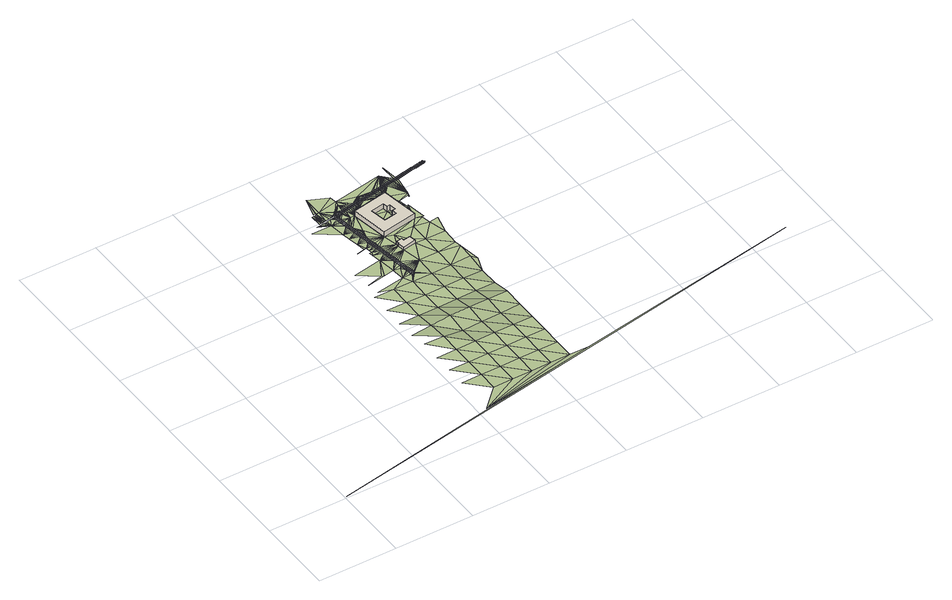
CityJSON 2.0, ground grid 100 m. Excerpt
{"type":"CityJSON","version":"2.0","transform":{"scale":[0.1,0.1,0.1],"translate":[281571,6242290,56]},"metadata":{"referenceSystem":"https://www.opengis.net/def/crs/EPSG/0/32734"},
"CityObjects":{
"building1":{"type":"Building","attributes":{"osm_building":"service","osm_building:levels":"1","osm_power":"substation","osm_address":"Bellville 7530 Cape Town","plus_code":"4FRW3J8Q+6WQ","ground_height":60.25,"building_height":4.1,"roof_height":64.35},"geometry":[{"type":"Solid","lod":"1","boundaries":[[[[0,1,2,3]],[[1,4,5,2]],[[4,6,7,5]],[[6,8,9,7]],[[8,10,11,9]],[[10,12,13,11]],[[12,14,15,13]],[[14,0,3,15]],[[3,2,5,7,9,11,13,15]],[[14,12,10,8,6,4,1,0]]]]}]},
"building2":{"type":"Building","attributes":{"osm_building":"dormitory","osm_building:levels":"2","osm_residential":"university","osm_type":"multipolygon","osm_address":"New Residence Bellville 7530 Cape Town","plus_code":"4FRW3J8Q+CWC","ground_height":60.57,"building_height":6.9,"roof_height":67.47},"geometry":[{"type":"Solid","lod":"1","boundaries":[[[[16,17,18,19]],[[17,20,21,18]],[[20,22,23,21]],[[22,16,19,23]],[[24,25,26,27]],[[25,28,29,26]],[[28,30,31,29]],[[30,32,33,31]],[[32,34,35,33]],[[34,36,37,35]],[[36,38,39,37]],[[38,24,27,39]],[[19,18,21,23],[27,26,29,31,33,35,37,39]],[[22,20,17,16],[38,36,34,32,30,28,25,24]]]]}]},
"terrain1":{"type":"TINRelief","geometry":[{"type":"CompositeSurface","lod":"1","boundaries":[[[40,41,42]],[[41,43,44]],[[42,45,46]],[[42,41,44]],[[47,45,48]],[[44,43,49]],[[50,45,42]],[[48,51,52]],[[50,42,44]],[[45,53,48]],[[54,55,51]],[[53,45,50]],[[49,43,56]],[[57,51,48]],[[58,59,54]],[[50,44,49]],[[57,48,53]],[[51,60,54]],[[61,62,58]],[[63,53,50]],[[60,51,57]],[[63,50,49]],[[56,43,64]],[[65,58,54]],[[66,61,67]],[[53,68,57]],[[65,54,60]],[[68,53,63]],[[58,69,61]],[[70,60,57]],[[69,58,65]],[[63,49,56]],[[57,68,70]],[[71,72,73]],[[74,75,67]],[[61,76,67]],[[43,77,64]],[[60,78,65]],[[76,61,69]],[[71,79,80]],[[63,81,68]],[[70,78,60]],[[56,81,63]],[[65,82,69]],[[83,67,76]],[[73,79,71]],[[70,68,84]],[[67,83,74]],[[78,82,65]],[[81,84,68]],[[69,85,76]],[[86,79,73]],[[70,87,78]],[[85,69,82]],[[81,56,64]],[[86,74,88]],[[84,87,70]],[[89,74,83]],[[90,91,92]],[[83,76,93]],[[94,95,96]],[[94,97,98]],[[86,99,79]],[[88,74,100]],[[101,102,103]],[[104,105,74]],[[74,105,106]],[[104,74,107]],[[89,107,74]],[[74,106,108]],[[74,108,109]],[[110,97,94]],[[82,78,111]],[[100,74,109]],[[112,86,88]],[[83,113,89]],[[114,110,94]],[[115,113,83]],[[116,115,83]],[[117,116,83]],[[118,117,83]],[[119,118,83]],[[93,76,85]],[[120,119,83]],[[121,120,83]],[[122,103,79]],[[123,121,83]],[[94,124,114]],[[123,83,125]],[[90,126,91]],[[127,125,83]],[[128,127,83]],[[128,83,129]],[[112,130,86]],[[131,129,83]],[[132,86,130]],[[133,134,135]],[[99,86,132]],[[81,136,84]],[[94,137,124]],[[101,103,138]],[[87,111,78]],[[79,99,139]],[[100,140,88]],[[141,79,139]],[[142,88,140]],[[143,79,141]],[[88,142,144]],[[79,143,145]],[[146,135,134]],[[88,144,112]],[[145,147,79]],[[79,147,148]],[[134,149,146]],[[137,94,150]],[[122,79,148]],[[151,152,101]],[[153,90,152]],[[103,122,154]],[[90,155,126]],[[103,154,138]],[[136,81,64]],[[156,126,157]],[[94,158,150]],[[149,159,146]],[[83,160,131]],[[149,161,159]],[[101,138,162]],[[163,101,162]],[[156,164,96]],[[101,163,151]],[[82,165,85]],[[151,166,152]],[[94,167,158]],[[152,166,153]],[[153,168,90]],[[160,83,93]],[[169,90,168]],[[126,155,170]],[[171,159,161]],[[172,90,169]],[[126,170,173]],[[155,90,172]],[[126,173,174]],[[175,171,161]],[[176,126,174]],[[177,94,96]],[[176,157,126]],[[87,84,178]],[[77,179,180]],[[156,157,181]],[[167,94,182]],[[175,183,171]],[[183,175,184]],[[181,185,156]],[[160,186,131]],[[184,175,187]],[[188,186,160]],[[189,156,185]],[[160,190,188]],[[164,156,189]],[[111,165,82]],[[160,191,190]],[[160,192,191]],[[192,160,193]],[[193,160,194]],[[160,195,194]],[[195,160,196]],[[197,96,164]],[[196,160,198]],[[198,160,199]],[[199,160,200]],[[201,96,197]],[[175,202,187]],[[203,96,201]],[[204,96,203]],[[205,187,202]],[[206,205,202]],[[206,202,207]],[[204,208,96]],[[209,207,202]],[[210,209,202]],[[211,210,202]],[[212,213,202]],[[214,211,202]],[[208,177,96]],[[202,213,215]],[[216,214,202]],[[215,217,202]],[[202,218,216]],[[217,219,202]],[[218,202,220]],[[202,219,221]],[[220,202,222]],[[223,202,221]],[[224,222,202]],[[223,225,202]],[[226,224,202]],[[225,227,202]],[[226,202,228]],[[227,228,202]],[[229,202,175]],[[178,84,136]],[[230,182,94]],[[94,177,231]],[[232,233,234]],[[231,235,94]],[[236,237,200]],[[238,237,236]],[[239,94,235]],[[238,236,240]],[[241,94,239]],[[236,242,240]],[[234,243,232]],[[243,244,232]],[[94,241,230]],[[244,245,232]],[[246,242,236]],[[245,247,232]],[[248,232,247]],[[232,248,212]],[[246,236,249]],[[93,85,250]],[[249,236,251]],[[236,252,251]],[[236,253,252]],[[229,254,202]],[[253,236,255]],[[256,257,258]],[[232,212,202]],[[259,257,256]],[[260,259,256]],[[256,261,260]],[[255,12,262]],[[262,12,263]],[[12,264,263]],[[265,266,182]],[[182,230,267]],[[264,12,268]],[[267,265,182]],[[111,87,269]],[[270,268,12]],[[270,12,271]],[[202,254,272]],[[200,160,236]],[[10,273,271]],[[165,250,85]],[[10,274,273]],[[274,10,275]],[[276,266,265]],[[266,276,277]],[[202,272,278]],[[202,278,279]],[[277,280,266]],[[10,281,275]],[[282,202,279]],[[282,283,202]],[[284,281,6]],[[285,286,254]],[[254,286,287]],[[288,254,287]],[[6,289,284]],[[288,290,254]],[[290,291,254]],[[291,292,254]],[[293,289,6]],[[292,294,254]],[[294,295,254]],[[295,272,254]],[[6,296,293]],[[297,298,299]],[[298,300,299]],[[288,301,290]],[[300,298,302]],[[291,303,292]],[[302,298,304]],[[296,20,258]],[[269,87,178]],[[305,272,295]],[[306,202,283]],[[298,307,304]],[[307,298,308]],[[279,309,282]],[[298,310,308]],[[20,256,258]],[[311,283,282]],[[312,310,298]],[[313,261,20]],[[314,312,298]],[[20,261,256]],[[20,315,313]],[[236,12,255]],[[20,316,315]],[[297,316,20]],[[317,202,306]],[[160,93,318]],[[202,317,319]],[[319,320,202]],[[320,321,202]],[[322,202,321]],[[323,283,324]],[[322,325,202]],[[326,323,324]],[[325,327,202]],[[326,328,323]],[[328,329,330]],[[202,327,331]],[[271,12,10]],[[332,333,334]],[[335,336,337]],[[338,333,337]],[[339,334,333]],[[339,333,338]],[[338,337,336]],[[340,329,341]],[[340,342,329]],[[343,344,345]],[[281,10,6]],[[342,346,329]],[[298,297,20]],[[347,335,348]],[[330,329,346]],[[283,323,306]],[[323,328,330]],[[343,349,344]],[[111,350,165]],[[351,341,352]],[[349,343,353]],[[336,335,347]],[[354,351,352]],[[351,355,341]],[[355,356,341]],[[353,343,357]],[[356,340,341]],[[358,354,359]],[[351,354,358]],[[360,348,361]],[[343,362,357]],[[6,20,296]],[[361,362,343]],[[250,318,93]],[[363,345,314]],[[364,232,202]],[[347,348,360]],[[298,363,314]],[[365,202,331]],[[111,269,350]],[[343,360,361]],[[6,10,8]],[[160,366,236]],[[363,343,345]],[[367,368,369]],[[367,370,368]],[[370,367,371]],[[371,367,372]],[[373,374,375]],[[376,374,373]],[[374,376,377]],[[372,374,377]],[[372,367,374]],[[363,298,20]],[[343,378,360]],[[331,379,380]],[[380,379,381]],[[382,380,381]],[[382,383,380]],[[383,384,380]],[[385,250,165]],[[374,386,375]],[[380,384,387]],[[380,387,388]],[[378,343,389]],[[388,390,380]],[[390,391,380]],[[391,392,380]],[[392,375,380]],[[202,365,364]],[[318,366,160]],[[12,236,14]],[[389,343,393]],[[20,6,394]],[[380,375,386]],[[343,363,393]],[[165,350,385]],[[331,380,365]],[[4,394,6]],[[386,395,380]],[[363,396,393]],[[380,395,397]],[[363,398,396]],[[399,318,250]],[[380,397,400]],[[236,366,401]],[[398,363,402]],[[0,4,1]],[[236,401,14]],[[380,400,403]],[[394,4,0]],[[365,380,404]],[[363,405,402]],[[250,385,399]],[[403,404,380]],[[363,406,405]],[[363,407,406]],[[408,365,404]],[[366,318,409]],[[407,363,410]],[[365,408,411]],[[412,413,414]],[[363,415,410]],[[409,318,399]],[[416,20,394]],[[417,0,14]],[[363,418,415]],[[419,394,0]],[[417,14,401]],[[418,363,420]],[[421,365,411]],[[413,412,422]],[[423,420,363]],[[413,424,414]],[[411,425,421]],[[401,366,426]],[[417,419,0]],[[409,427,366]],[[428,421,425]],[[422,429,413]],[[421,428,430]],[[424,413,429]],[[430,431,421]],[[423,363,432]],[[433,414,424]],[[416,394,419]],[[434,417,401]],[[427,426,366]],[[435,421,431]],[[436,421,435]],[[437,421,436]],[[409,438,427]],[[429,439,424]],[[401,426,434]],[[421,437,440]],[[441,424,439]],[[440,442,421]],[[443,419,417]],[[365,421,444]],[[442,445,421]],[[432,446,423]],[[426,427,438]],[[445,447,421]],[[448,446,432]],[[417,434,449]],[[421,447,450]],[[451,448,432]],[[443,417,449]],[[432,452,451]],[[419,453,416]],[[454,452,432]],[[419,443,453]],[[454,432,455]],[[432,456,455]],[[432,457,456]],[[432,458,457]],[[416,459,432]],[[416,453,460]],[[450,444,421]],[[461,458,432]],[[462,463,464]],[[416,460,465]],[[459,416,465]],[[432,466,461]],[[464,467,462]],[[459,468,432]],[[469,443,449]],[[466,432,470]],[[471,462,467]],[[472,470,432]],[[473,462,471]],[[450,463,444]],[[474,472,432]],[[473,475,462]],[[474,432,476]],[[462,444,463]],[[476,432,477]],[[432,468,478]],[[432,479,477]],[[475,444,462]],[[432,478,479]],[[475,480,444]],[[481,478,468]],[[482,444,480]],[[483,444,482]],[[444,483,484]],[[478,485,479]],[[481,486,478]],[[484,487,444]],[[485,478,488]],[[487,489,444]],[[478,490,488]],[[491,444,489]],[[490,478,492]],[[491,493,444]],[[494,492,478]],[[495,444,493]],[[478,496,494]],[[497,444,495]],[[496,478,498]],[[497,499,500]]]}]},
"road1":{"type":"Road","attributes":{"osm_highway":"service","osm_lanes":"2","osm_surface":"asphalt"},"geometry":[{"type":"MultiSurface","lod":"1","boundaries":[[[173,297,174]],[[173,170,316]],[[257,168,153]],[[172,261,155]],[[313,170,155]],[[260,172,169]],[[168,259,169]],[[302,185,181]],[[304,189,185]],[[164,189,307]],[[302,181,300]],[[299,157,176]],[[307,189,304]],[[304,185,302]],[[297,176,174]],[[300,181,157]],[[164,307,308]],[[257,153,258]],[[293,163,162]],[[151,258,166]],[[151,163,293]],[[138,284,162]],[[273,148,147]],[[122,275,154]],[[122,148,275]],[[145,273,147]],[[138,154,284]],[[170,315,316]],[[157,299,300]],[[176,297,299]],[[316,297,173]],[[260,169,259]],[[313,315,170]],[[261,313,155]],[[261,172,260]],[[259,168,257]],[[145,143,271]],[[153,166,258]],[[230,335,267]],[[337,265,267]],[[348,230,241]],[[349,231,177]],[[231,353,235]],[[357,239,235]],[[362,241,239]],[[177,208,344]],[[333,277,276]],[[332,501,277]],[[337,276,265]],[[208,204,344]],[[312,203,201]],[[344,349,177]],[[344,204,345]],[[349,353,231]],[[201,197,310]],[[312,201,310]],[[203,314,345]],[[203,312,314]],[[310,197,308]],[[267,335,337]],[[332,277,333]],[[332,334,501]],[[333,276,337]],[[239,357,362]],[[230,348,335]],[[348,241,361]],[[361,241,362]],[[353,357,235]],[[204,203,345]],[[164,308,197]],[[119,120,123]],[[117,118,119]],[[123,117,119]],[[123,120,121]],[[125,127,123]],[[107,123,128]],[[128,123,127]],[[123,107,117]],[[128,238,107]],[[238,106,105]],[[107,238,105]],[[108,106,240]],[[104,107,105]],[[115,116,107]],[[107,89,113]],[[107,113,115]],[[117,107,116]],[[109,108,240]],[[129,131,128]],[[128,186,188]],[[188,190,191]],[[188,195,128]],[[191,192,188]],[[192,193,188]],[[193,194,195]],[[238,240,106]],[[128,195,238]],[[196,199,195]],[[188,193,195]],[[199,238,195]],[[199,237,238]],[[237,199,200]],[[199,196,198]],[[240,242,109]],[[128,131,186]],[[139,268,141]],[[271,143,270]],[[99,263,139]],[[144,252,112]],[[112,255,130]],[[132,263,99]],[[132,130,255]],[[144,142,251]],[[293,162,289]],[[296,258,151]],[[284,289,162]],[[151,293,296]],[[273,145,271]],[[284,154,281]],[[148,274,275]],[[148,273,274]],[[154,275,281]],[[142,140,251]],[[143,141,268]],[[253,255,112]],[[112,252,253]],[[263,132,262]],[[262,132,255]],[[263,264,139]],[[242,246,100]],[[252,144,251]],[[140,249,251]],[[249,100,246]],[[100,109,242]],[[268,139,264]],[[143,268,270]],[[100,249,140]]]}]},
"road2":{"type":"Road","attributes":{"osm_highway":"service","osm_lanes":"2","osm_surface":"asphalt"},"geometry":[{"type":"MultiSurface","lod":"1","boundaries":[[[342,372,320]],[[346,342,320]],[[340,372,342]],[[317,346,319]],[[340,356,372]],[[356,355,370]],[[323,330,306]],[[317,306,330]],[[330,346,317]],[[368,355,351]],[[321,320,322]],[[327,325,322]],[[382,327,322]],[[331,327,379]],[[381,379,327]],[[381,327,382]],[[319,346,320]],[[322,320,382]],[[351,358,369]],[[320,372,391]],[[370,372,356]],[[373,372,377]],[[375,392,373]],[[372,373,391]],[[377,376,373]],[[373,392,391]],[[371,372,370]],[[355,368,370]],[[369,368,351]],[[390,387,391]],[[387,390,388]],[[383,382,384]],[[320,384,382]],[[391,387,384]],[[320,391,384]],[[358,502,369]]]}]},
"road3":{"type":"Road","attributes":{"osm_access":"private","osm_highway":"service","osm_is_in":"Bellville Campus, Cape Peninsula University of Technology, Bellville, Western Cape, South Africa","osm_lanes":"2","osm_maxspeed":"30","osm_name":"Education Way","osm_surface":"asphalt"},"geometry":[{"type":"MultiSurface","lod":"1","boundaries":[[[339,338,336]],[[347,502,336]],[[352,339,336]],[[334,339,341]],[[502,347,360]],[[329,501,341]],[[341,501,334]],[[354,352,336]],[[339,352,341]],[[359,502,358]],[[359,354,336]],[[369,502,360]],[[360,367,369]],[[359,336,502]],[[360,378,367]],[[386,378,389]],[[389,393,386]],[[393,396,395]],[[400,397,398]],[[405,403,402]],[[402,403,398]],[[398,397,396]],[[404,405,406]],[[378,386,374]],[[406,407,408]],[[395,386,393]],[[396,397,395]],[[425,407,410]],[[425,410,415]],[[431,420,423]],[[418,420,430]],[[415,418,428]],[[436,423,446]],[[378,374,367]],[[403,405,404]],[[404,406,408]],[[400,398,403]],[[407,425,411]],[[411,408,407]],[[428,425,415]],[[418,430,428]],[[431,430,420]],[[446,448,436]],[[431,423,435]],[[437,436,448]],[[423,436,435]],[[448,451,437]],[[442,451,452]],[[452,454,442]],[[454,455,445]],[[455,456,447]],[[467,458,461]],[[457,458,464]],[[457,450,456]],[[466,467,461]],[[442,440,451]],[[445,442,454]],[[447,456,450]],[[455,447,445]],[[463,457,464]],[[466,471,467]],[[473,471,470]],[[457,463,450]],[[467,464,458]],[[471,466,470]],[[451,440,437]],[[472,475,473]],[[472,474,480]],[[476,480,474]],[[484,477,479]],[[485,488,487]],[[485,484,479]],[[482,476,477]],[[489,488,490]],[[482,480,476]],[[477,484,483]],[[477,483,482]],[[475,472,480]],[[488,489,487]],[[487,484,485]],[[491,489,490]],[[491,492,493]],[[492,495,493]],[[490,492,491]],[[494,496,497]],[[499,497,498]],[[496,498,497]],[[503,504,498]],[[505,506,507]],[[497,495,494]],[[508,509,507]],[[510,511,508]],[[506,504,503]],[[512,513,514]],[[515,516,517]],[[513,516,518]],[[510,512,514]],[[519,517,520]],[[494,495,492]],[[499,498,504]],[[521,505,507]],[[504,506,505]],[[510,514,511]],[[511,509,508]],[[522,523,524]],[[523,522,525]],[[509,521,507]],[[524,526,520]],[[513,518,514]],[[516,515,518]],[[517,527,515]],[[527,517,519]],[[519,520,526]],[[528,523,525]],[[525,529,528]],[[523,526,524]],[[525,530,529]],[[531,532,529]],[[533,532,531]],[[531,534,533]],[[535,536,533]],[[537,538,539]],[[535,538,537]],[[535,533,534]],[[540,541,539]],[[537,536,535]],[[537,539,541]],[[529,530,531]],[[473,470,472]]]}]}
},
"vertices":[
[2931,3219,42],[2845,3206,42],[2845,3206,83],[2931,3219,83],[2839,3241,42],[2839,3241,83],[2759,3227,42],[2759,3227,83],[2766,3190,42],[2766,3190,83],[2761,3190,42],[2761,3190,83],[2776,3102,42],[2776,3102,83],[2946,3135,42],[2946,3135,83],
[3086,3954,44],[2639,3874,44],[2639,3874,115],[3086,3954,115],[2720,3402,44],[2720,3402,115],[3167,3479,44],[3167,3479,115],[2797,3772,44],[2967,3801,44],[2967,3801,115],[2797,3772,115],[2977,3740,44],[2977,3740,115],[3014,3746,44],[3014,3746,115],[3028,3661,44],[3028,3661,115],[2984,3654,44],[2984,3654,115],[2995,3592,44],[2995,3592,115],[2833,3565,44],[2833,3565,115],
[2083,872,63],[2332,622,63],[2332,872,66],[2083,373,56],[2580,622,67],[2332,1122,70],[2083,1122,67],[2083,1372,62],[2332,1372,70],[2829,622,69],[2580,872,69],[2332,1621,75],[2083,1621,84],[2580,1122,73],[2332,1871,53],[2083,1871,25],[3078,622,69],[2580,1372,73],[2332,2121,14],[2083,2121,10],[2580,1621,42],[2332,2371,21],[2083,2371,23],[2829,872,71],[3326,622,69],[2580,1871,82],[2083,2620,32],[2332,2620,31],[2829,1122,75],[2580,2121,14],[2829,1372,77],[2332,2870,39],[2135,2821,38],[2368,2860,39],[2523,2728,28],[2161,2666,32],[2580,2371,18],[3575,622,69],[2829,1621,58],[2460,3097,42],[2098,3035,42],[3078,872,72],[2829,1871,90],[2580,2620,28],[3078,1122,76],[2829,2121,21],[2496,2882,39],[3078,1372,79],[2580,2870,39],[2638,2732,28],[2448,3344,43],[2420,3346,43],[2318,3322,43],[2829,2371,18],[2332,3869,46],[2083,3869,46],[2362,3672,44],[2201,3929,46],[2187,3928,46],[2587,3010,42],[2622,2814,39],[2462,3259,43],[2434,3254,43],[2441,3211,43],[2636,2736,28],[2635,2738,28],[2635,2740,28],[2637,2734,28],[2630,2764,39],[2626,2789,39],[2215,3931,46],[3078,1621,62],[2604,2912,39],[2639,2730,28],[2216,3931,46],[2641,2728,28],[2642,2727,28],[2644,2726,28],[2646,2724,28],[2648,2723,28],[2650,2723,28],[2652,2722,28],[2560,3172,42],[2654,2722,28],[2239,3935,46],[2656,2722,28],[2400,3453,43],[2658,2722,28],[2660,2722,28],[2662,2722,28],[2595,2962,39],[2665,2723,28],[2591,2986,39],[2236,3956,46],[2259,3960,46],[2233,4099,48],[3326,872,73],[2262,3938,46],[2552,3218,42],[2583,3033,42],[2617,2838,39],[2579,3056,42],[2613,2863,39],[2575,3079,42],[2609,2888,39],[2571,3102,42],[2254,4102,48],[2567,3125,42],[2563,3148,42],[2282,3964,46],[2286,3942,46],[2540,3287,43],[2455,3300,43],[2532,3334,43],[2555,3195,42],[2516,3427,43],[2379,3577,44],[2497,3544,45],[2309,3946,46],[2274,4105,48],[2829,2620,30],[2305,3968,46],[2548,3241,42],[2544,3264,43],[2481,3637,45],[3078,1871,83],[2536,3311,43],[2332,3950,46],[2528,3357,43],[2524,3381,43],[2512,3450,43],[2295,4109,48],[2520,3404,43],[2508,3474,43],[2504,3497,45],[2328,3972,46],[2500,3520,45],[2458,3777,46],[3326,1122,76],[10,1,33],[6464,1119,65],[2493,3567,45],[2378,3957,46],[2296,4109,48],[2297,4109,48],[2489,3590,45],[2667,2724,28],[2298,4110,48],[2668,2725,28],[2485,3614,45],[2670,2726,28],[2672,2728,28],[2673,2729,28],[2675,2731,28],[2676,2733,28],[2677,2735,28],[2678,2737,28],[2477,3660,45],[2678,2739,28],[2678,2741,28],[2679,2743,28],[2473,3684,45],[2332,4119,48],[2469,3707,45],[2465,3730,45],[2299,4110,48],[2300,4111,48],[2300,4112,48],[2461,3754,46],[2301,4112,48],[2302,4113,48],[2302,4114,48],[2298,4130,48],[2298,4129,48],[2303,4115,48],[2299,4129,48],[2303,4116,48],[2300,4128,48],[2304,4117,48],[2301,4127,48],[2304,4118,48],[2302,4126,48],[2304,4119,48],[2302,4125,48],[2304,4120,48],[2303,4125,48],[2304,4122,48],[2303,4124,48],[2304,4123,48],[2375,3979,46],[2434,3917,46],[2454,3800,46],[2332,4368,50],[2271,4127,48],[2291,4131,48],[2446,3847,46],[2829,2870,42],[2678,2745,39],[2678,2748,39],[2442,3870,46],[2674,2772,39],[2438,3894,46],[2670,2797,39],[2292,4131,48],[2293,4131,48],[2294,4131,48],[2665,2821,39],[2295,4130,48],[2297,4130,48],[2661,2846,39],[3078,2121,23],[2656,2871,39],[2652,2895,39],[2648,2920,39],[2411,3985,46],[2639,2969,39],[2580,3370,43],[2575,3341,43],[2579,3318,43],[2571,3365,43],[2567,3388,43],[2563,3411,43],[2635,2994,39],[2630,3017,42],[2627,3040,42],[2429,3946,46],[2415,3963,46],[2432,3932,46],[2623,3063,42],[3326,1372,77],[2619,3086,42],[2615,3110,42],[2432,3997,48],[2611,3133,42],[2607,3156,42],[2603,3179,42],[2428,3951,46],[2428,3954,46],[2433,3997,48],[2434,3998,48],[2426,3965,46],[2599,3202,42],[2436,3999,48],[2438,4000,48],[2595,3225,42],[2425,3987,46],[2426,3988,46],[2426,3989,46],[2427,3990,46],[2591,3248,43],[2428,3992,46],[2428,3993,46],[2429,3994,48],[2587,3272,43],[2430,3995,48],[2431,3995,48],[2583,3295,43],[2548,3505,45],[2580,3619,45],[2544,3528,45],[2540,3551,45],[2427,3991,46],[2536,3574,45],[2429,3994,46],[2532,3598,45],[2432,3996,48],[2476,4033,48],[2528,3621,45],[2524,3644,45],[2435,3998,48],[2520,3668,45],[2437,4000,48],[2517,3691,45],[2560,3435,43],[2513,3714,45],[2556,3458,43],[2552,3481,43],[2477,4035,48],[3078,2371,25],[2478,4037,48],[2480,4038,48],[2482,4040,48],[2483,4041,48],[2475,4031,48],[2439,4000,48],[2485,4042,48],[2440,4001,48],[2487,4043,48],[2441,4001,48],[2442,4001,48],[2474,4029,48],[2489,4043,48],[2471,3962,46],[2472,3958,46],[2472,3962,46],[2475,3939,46],[2477,3963,46],[2472,3954,46],[2476,3963,46],[2475,3963,46],[2473,4023,48],[2466,4005,48],[2473,4025,48],[2580,3869,46],[2505,3761,46],[2509,3738,45],[2473,4027,48],[2504,3968,46],[2478,3924,46],[2501,3784,46],[3326,1621,76],[2474,4012,48],[2469,4006,48],[2497,3808,46],[2470,4006,48],[2473,4019,48],[2473,4021,48],[2489,3854,46],[2475,4008,48],[2475,4007,48],[2537,3974,46],[2481,3901,46],[2485,3878,46],[2639,3875,46],[2575,4262,51],[2590,4176,48],[3078,2620,37],[2529,4017,48],[2518,4019,48],[2518,4015,48],[2517,4025,48],[2516,4028,48],[2515,4030,48],[2512,4035,48],[2542,4019,48],[2511,4037,48],[2514,4033,48],[2515,4032,48],[2550,3976,46],[2492,4044,48],[2580,4119,48],[2494,4044,48],[2496,4044,48],[2498,4044,48],[2500,4043,48],[3326,1871,81],[2566,4023,48],[2502,4043,48],[2504,4042,48],[2573,3980,46],[2506,4041,48],[2508,4040,48],[2510,4038,48],[2596,3984,46],[2829,3370,44],[2589,4027,48],[2619,3988,46],[2612,4031,48],[2642,3992,46],[3326,2121,26],[2635,4035,48],[3078,2870,43],[2666,3996,48],[2658,4040,48],[2681,4043,48],[2689,4000,48],[2712,4004,49],[2735,4008,49],[2704,4048,48],[3326,2371,16],[2758,4012,49],[2728,4052,49],[2833,3565,46],[2829,3619,46],[2797,3772,46],[2781,4016,49],[3167,3479,45],[3078,3120,45],[2804,4020,49],[3078,3370,45],[2828,4024,49],[2829,4119,49],[2995,3592,46],[2851,4028,49],[2977,3740,46],[2751,4056,49],[3333,2824,44],[3326,2620,44],[2774,4060,49],[2984,3654,46],[2797,4064,49],[2820,4068,49],[3086,3954,48],[2967,3801,46],[3320,2903,44],[2843,4072,49],[2866,4076,49],[2889,4080,49],[3378,2547,44],[3028,3661,46],[2912,4084,49],[3014,3746,46],[2936,4088,49],[3265,3333,48],[3219,4280,52],[2959,4092,49],[2874,4032,49],[2982,4096,49],[2897,4037,49],[3326,3120,49],[3005,4100,49],[2920,4041,49],[2943,4045,49],[3246,3452,48],[2966,4049,49],[2990,4053,49],[3013,4057,49],[3031,4060,49],[3050,4063,49],[3201,3698,47],[3268,3455,48],[3074,4068,49],[3078,4119,49],[3023,4103,49],[3042,4107,49],[3229,3702,49],[3098,4072,49],[3066,4111,49],[3182,3814,48],[3380,3351,48],[3116,4075,49],[3091,4115,49],[3133,4078,49],[3108,4118,49],[3151,4081,49],[3126,4121,49],[3169,4084,49],[3186,4087,49],[3326,3869,50],[3204,4090,51],[3143,4124,49],[3307,3834,50],[3161,4128,49],[3179,4131,49],[3196,4134,49],[3227,4094,51],[3310,3813,50],[3219,4138,51],[3250,4098,51],[3242,4142,51],[3272,4102,51],[3265,4146,51],[3295,4106,51],[3288,4150,51],[3318,4110,51],[3310,4154,51],[3341,4114,51],[3333,4158,51],[3364,4118,51],[3356,4162,51],[3326,4368,52],
[2446,3979,46],
[2500,3990,46],
[3387,4122,51],[3379,4166,51],[3402,4170,51],[3409,4126,51],[3432,4130,51],[3455,4135,54],[3448,4178,51],[3478,4138,54],[3470,4182,54],[3501,4142,54],[3524,4147,54],[3493,4186,54],[3539,4194,54],[3546,4150,54],[3569,4155,54],[3516,4190,54],[3585,4202,54],[3592,4159,54],[3425,4174,51],[3638,4167,54],[3630,4210,54],[3615,4163,54],[3661,4171,54],[3607,4206,54],[3562,4198,54],[3653,4214,54],[3676,4218,54],[3683,4175,54],[3706,4179,56],[3699,4222,54],[3717,4225,56],[3725,4182,56],[3743,4185,56],[3736,4228,56],[3744,4230,56],[3752,4187,56],[3758,4188,56],[3776,4213,56],[3751,4231,56]
]}
